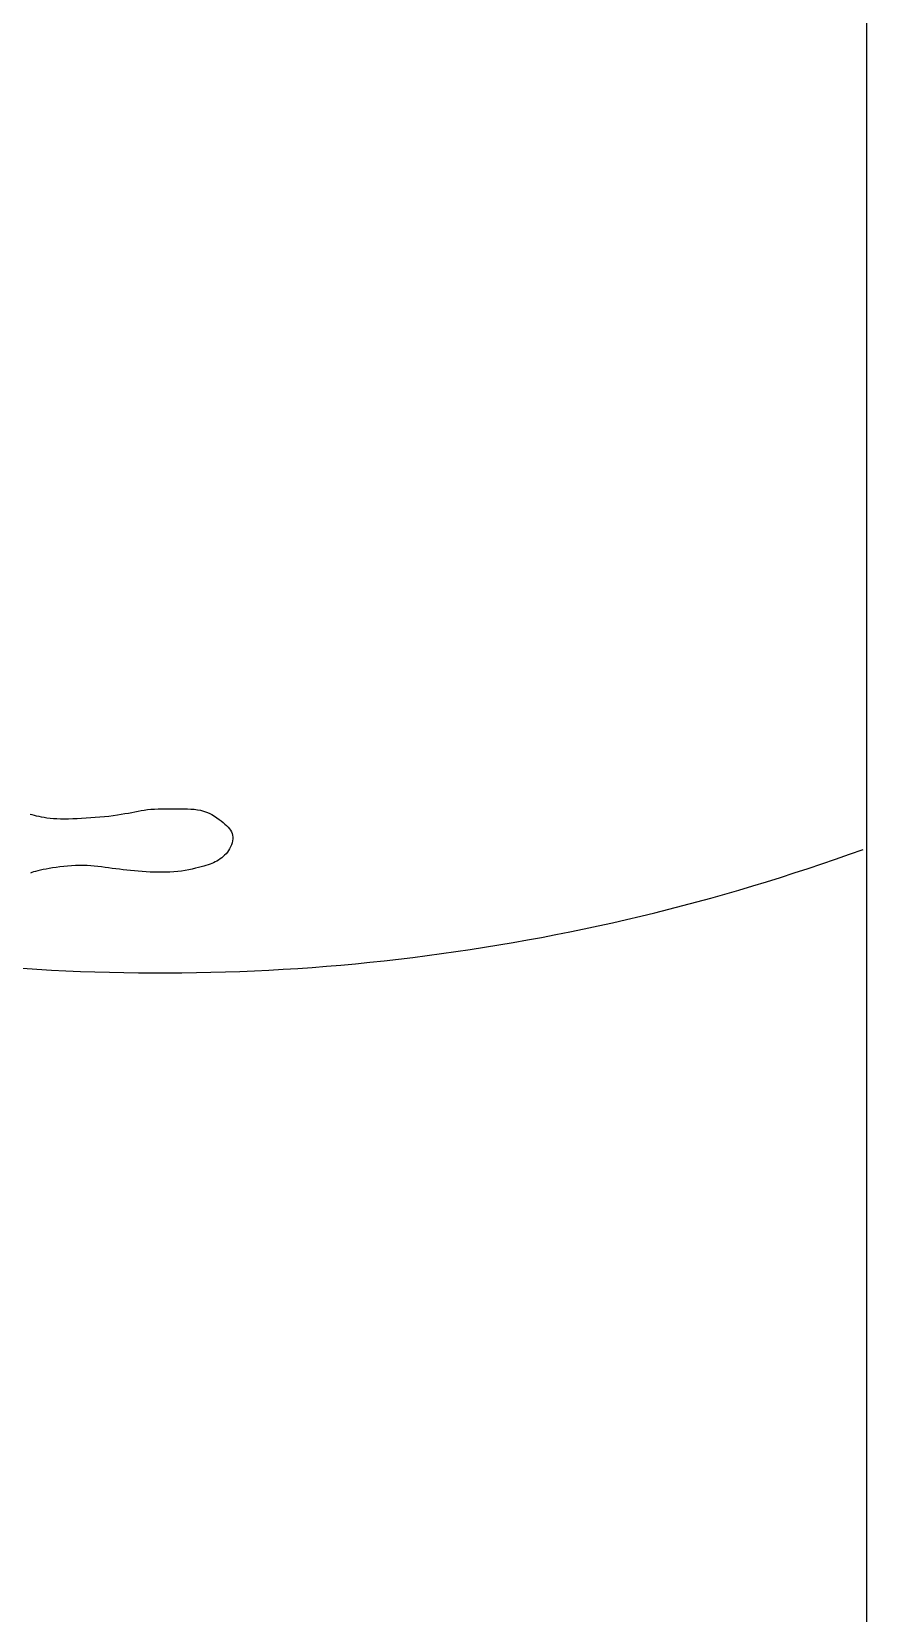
# Model space of a CAD drawing. Header units: millimetres. Extents: x -37 to 8970, y -2 to 4773.
# Drawn here: x 8639.9 to 8775, y 738.1 to 994 of the extents above; entities that cross this region are included whole.
import ezdxf

# ---------------------------------------------------------------- set-up
doc = ezdxf.new("R2010")
doc.units = ezdxf.units.MM

msp = doc.modelspace()

# ---------------------------------------------------------------- linework, layer by layer
at = {"color": 18, "true_color": 0x000000}
for p, q in [((8774.97, 1497.03), (8774.97, 233.65)), ((8639.63, 867.4), (8639.94, 867.32)), ((8639.94, 867.32), (8640.28, 867.23)), ((8653.77, 867.27), (8654.4, 867.36)), ((8654.4, 867.36), (8654.99, 867.47)), ((8654.99, 867.47), (8655.55, 867.57)), ((8655.55, 867.57), (8656.08, 867.68)), ((8656.08, 867.68), (8656.6, 867.78)), ((8656.6, 867.78), (8657.1, 867.88)), ((8657.1, 867.88), (8657.61, 867.97)), ((8657.61, 867.97), (8658.12, 868.05)), ((8658.12, 868.05), (8658.65, 868.12)), ((8658.65, 868.12), (8659.2, 868.17)), ((8659.2, 868.17), (8659.77, 868.21)), ((8659.77, 868.21), (8660.36, 868.23)), ((8660.36, 868.23), (8660.96, 868.24)), ((8660.96, 868.24), (8661.56, 868.25)), ((8661.56, 868.25), (8662.17, 868.25)), ((8662.17, 868.25), (8662.78, 868.25)), ((8662.78, 868.25), (8663.38, 868.25)), ((8663.38, 868.25), (8663.97, 868.25)), ((8663.97, 868.25), (8664.55, 868.24)), ((8664.55, 868.24), (8665.11, 868.23)), ((8665.11, 868.23), (8665.66, 868.21)), ((8665.66, 868.21), (8666.2, 868.17)), ((8666.2, 868.17), (8666.72, 868.1)), ((8666.72, 868.1), (8667.22, 868.01)), ((8667.22, 868.01), (8667.71, 867.88)), ((8667.71, 867.88), (8668.17, 867.72)), ((8668.17, 867.72), (8668.62, 867.53)), ((8668.62, 867.53), (8669.05, 867.31)), ((8669.05, 867.31), (8669.46, 867.07)), ((8640.28, 867.23), (8640.64, 867.14)), ((8640.64, 867.14), (8641.03, 867.05)), ((8641.03, 867.05), (8641.44, 866.97)), ((8641.44, 866.97), (8641.89, 866.89)), ((8641.89, 866.89), (8642.36, 866.81)), ((8642.36, 866.81), (8642.87, 866.75)), ((8642.87, 866.75), (8643.4, 866.7)), ((8643.4, 866.7), (8643.98, 866.67)), ((8643.98, 866.67), (8644.58, 866.65)), ((8644.58, 866.65), (8645.21, 866.64)), ((8645.21, 866.64), (8645.87, 866.65)), ((8645.87, 866.65), (8646.55, 866.67)), ((8646.55, 866.67), (8647.25, 866.69)), ((8647.25, 866.69), (8647.97, 866.73)), ((8647.97, 866.73), (8648.7, 866.77)), ((8648.7, 866.77), (8649.44, 866.83)), ((8649.44, 866.83), (8650.19, 866.88)), ((8650.19, 866.88), (8650.94, 866.95)), ((8650.94, 866.95), (8651.68, 867.02)), ((8651.68, 867.02), (8652.4, 867.09)), ((8652.4, 867.09), (8653.1, 867.18)), ((8653.1, 867.18), (8653.77, 867.27)), ((8669.46, 867.07), (8669.84, 866.81)), ((8669.84, 866.81), (8670.21, 866.55)), ((8670.21, 866.55), (8670.55, 866.29)), ((8670.55, 866.29), (8670.87, 866.03)), ((8670.87, 866.03), (8671.16, 865.77)), ((8671.16, 865.77), (8671.43, 865.53)), ((8671.43, 865.53), (8671.67, 865.29)), ((8671.67, 865.29), (8671.88, 865.04)), ((8671.88, 865.04), (8672.06, 864.8)), ((8672.06, 864.8), (8672.21, 864.54)), ((8672.21, 862.41), (8672.08, 862.09)), ((8672.21, 864.54), (8672.32, 864.28)), ((8672.31, 862.73), (8672.21, 862.41)), ((8672.38, 863.06), (8672.31, 862.73)), ((8672.32, 864.28), (8672.39, 863.99)), ((8672.42, 863.38), (8672.38, 863.06)), ((8672.39, 863.99), (8672.42, 863.69)), ((8672.42, 863.69), (8672.42, 863.38)), ((8669.6, 859.67), (8669.33, 859.54)), ((8669.86, 859.81), (8669.6, 859.67)), ((8670.12, 859.97), (8669.86, 859.81)), ((8670.38, 860.14), (8670.12, 859.97)), ((8670.64, 860.32), (8670.38, 860.14)), ((8670.88, 860.52), (8670.64, 860.32)), ((8671.12, 860.73), (8670.88, 860.52)), ((8671.35, 860.97), (8671.12, 860.73)), ((8671.56, 861.22), (8671.35, 860.97)), ((8671.75, 861.49), (8671.56, 861.22)), ((8671.92, 861.78), (8671.75, 861.49)), ((8672.08, 862.09), (8671.92, 861.78)), ((8639.94, 857.95), (8639.71, 857.87)), ((8640.21, 858.04), (8639.94, 857.95)), ((8640.53, 858.13), (8640.21, 858.04)), ((8640.89, 858.23), (8640.53, 858.13)), ((8641.3, 858.32), (8640.89, 858.23)), ((8641.74, 858.42), (8641.3, 858.32)), ((8642.22, 858.51), (8641.74, 858.42)), ((8642.73, 858.61), (8642.22, 858.51)), ((8643.27, 858.7), (8642.73, 858.61)), ((8643.85, 858.78), (8643.27, 858.7)), ((8644.45, 858.86), (8643.85, 858.78)), ((8645.07, 858.94), (8644.45, 858.86)), ((8645.7, 859), (8645.07, 858.94)), ((8646.33, 859.05), (8645.7, 859)), ((8646.97, 859.09), (8646.33, 859.05)), ((8647.61, 859.1), (8646.97, 859.09)), ((8648.23, 859.1), (8647.61, 859.1)), ((8648.85, 859.08), (8648.23, 859.1)), ((8649.44, 859.05), (8648.85, 859.08)), ((8650.03, 858.99), (8649.44, 859.05)), ((8650.61, 858.93), (8650.03, 858.99)), ((8651.19, 858.86), (8650.61, 858.93)), ((8651.76, 858.78), (8651.19, 858.86)), ((8652.34, 858.7), (8651.76, 858.78)), ((8652.91, 858.62), (8652.34, 858.7)), ((8653.5, 858.54), (8652.91, 858.62)), ((8654.09, 858.47), (8653.5, 858.54)), ((8654.69, 858.4), (8654.09, 858.47)), ((8655.29, 858.34), (8654.69, 858.4)), ((8655.9, 858.28), (8655.29, 858.34)), ((8656.52, 858.22), (8655.9, 858.28)), ((8657.15, 858.17), (8656.52, 858.22)), ((8657.78, 858.12), (8657.15, 858.17)), ((8658.41, 858.07), (8657.78, 858.12)), ((8659.05, 858.03), (8658.41, 858.07)), ((8659.7, 858), (8659.05, 858.03)), ((8660.34, 857.98), (8659.7, 858)), ((8660.99, 857.98), (8660.34, 857.98)), ((8661.63, 857.98), (8660.99, 857.98)), ((8662.27, 858.01), (8661.63, 857.98)), ((8662.9, 858.05), (8662.27, 858.01)), ((8663.53, 858.11), (8662.9, 858.05)), ((8664.14, 858.19), (8663.53, 858.11)), ((8664.73, 858.29), (8664.14, 858.19)), ((8665.31, 858.39), (8664.73, 858.29)), ((8665.86, 858.51), (8665.31, 858.39)), ((8666.38, 858.63), (8665.86, 858.51)), ((8666.87, 858.75), (8666.38, 858.63)), ((8667.32, 858.86), (8666.87, 858.75)), ((8667.73, 858.98), (8667.32, 858.86)), ((8668.1, 859.09), (8667.73, 858.98)), ((8668.44, 859.2), (8668.1, 859.09)), ((8668.76, 859.31), (8668.44, 859.2)), ((8669.05, 859.42), (8668.76, 859.31)), ((8669.33, 859.54), (8669.05, 859.42))]:
    msp.add_line(p, q, dxfattribs=at)
msp.add_ellipse((8660.71, 1175.29), major_axis=(235.88, 235.88), ratio=1, start_param=3.824783, end_param=4.274896, dxfattribs=at)

doc.saveas('drawing.dxf')
